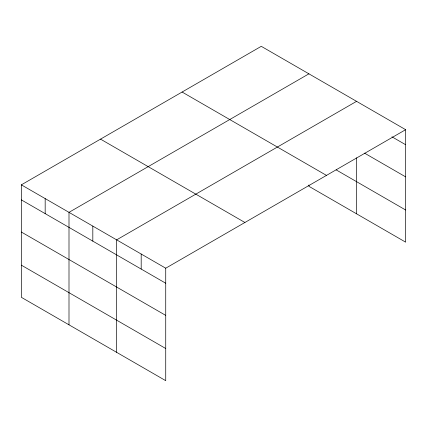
<?xml version="1.0" encoding="UTF-8"?>
<svg xmlns="http://www.w3.org/2000/svg" width="427" height="427" viewBox="0 0 427 427"><rect width="100%" height="100%" fill="white"/><g stroke="black" fill="none" stroke-linecap="round" stroke-linejoin="round"><path stroke-width="0.64" d="M308.913 184.998L308.913 186.311L405.65 242.157L405.65 129.685L261.271 46.324L21.35 184.843L21.35 297.315L165.729 380.676L165.729 268.199L21.35 184.843M308.913 73.834L68.998 212.347L68.998 324.824M356.561 101.343L116.64 239.857L116.64 352.334M165.729 268.199L405.65 129.685M391.949 136.811L405.65 144.721M364.551 153.149L405.65 176.874M336.14 169.871L405.65 210.004M182.094 92.035L326.479 175.396M100.521 139.133L244.906 222.488M21.35 199.879L165.729 283.234M21.35 232.032L165.729 315.388M21.35 265.162L165.729 348.517M356.561 157.809L356.561 213.815M141.188 254.028L141.188 269.063M92.819 226.102L92.819 241.138M45.171 198.598L45.171 213.633"/></g></svg>
